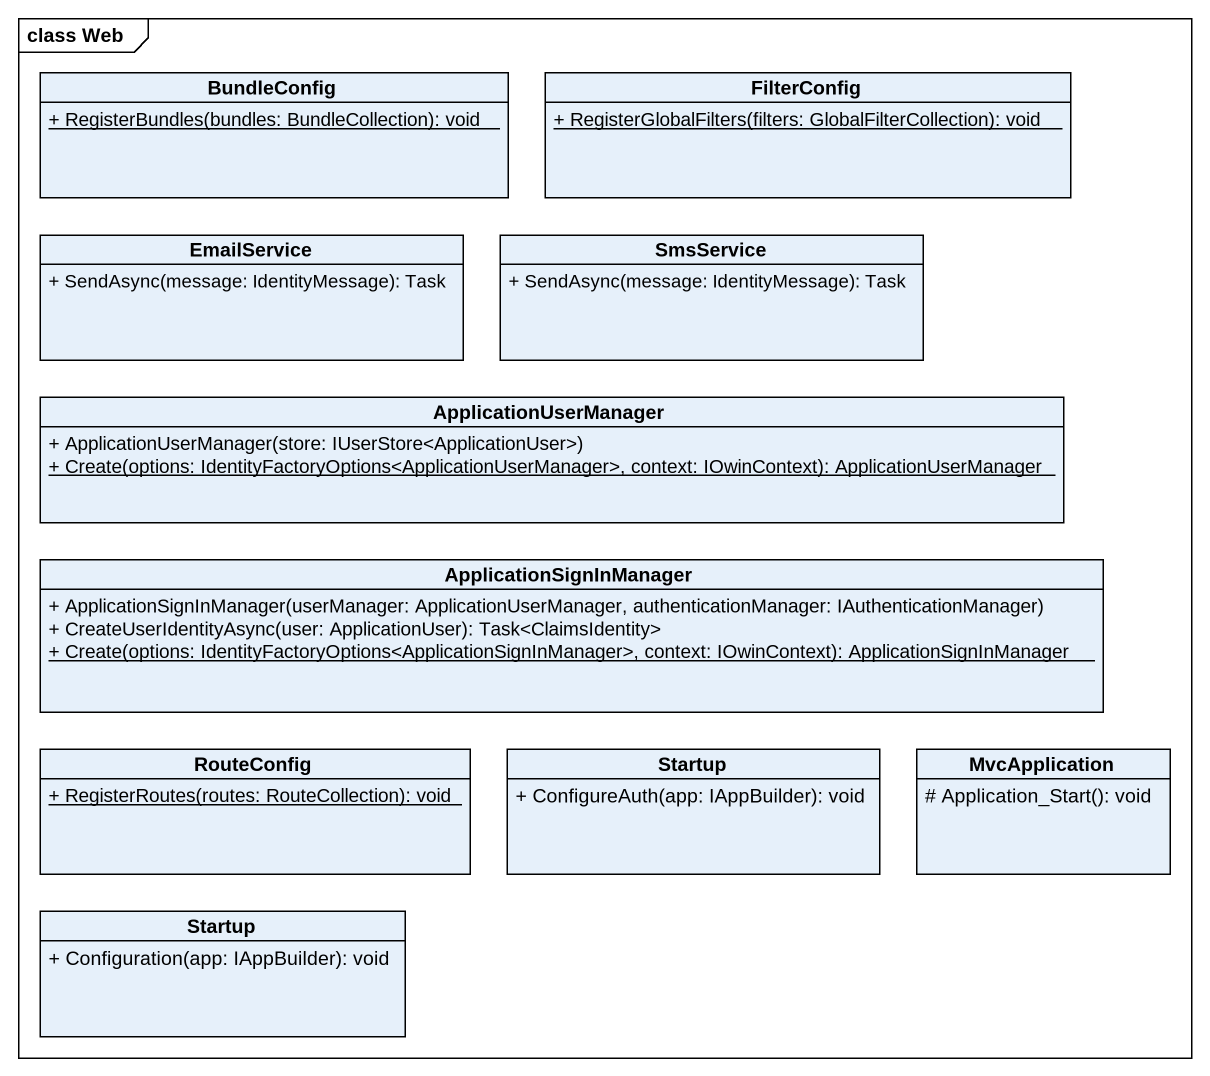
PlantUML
@startuml
mainframe class Web
hide circle
hide empty members
skinparam classAttributeIconSize 0
class BundleConfig {
  {static} + RegisterBundles(bundles: BundleCollection): void
}
class FilterConfig {
  {static} + RegisterGlobalFilters(filters: GlobalFilterCollection): void
}
class EmailService {
  + SendAsync(message: IdentityMessage): Task
}
class SmsService {
  + SendAsync(message: IdentityMessage): Task
}
class ApplicationUserManager {
  + ApplicationUserManager(store: IUserStore<ApplicationUser>)
  {static} + Create(options: IdentityFactoryOptions<ApplicationUserManager>, context: IOwinContext): ApplicationUserManager
}
class ApplicationSignInManager {
  + ApplicationSignInManager(userManager: ApplicationUserManager, authenticationManager: IAuthenticationManager)
  + CreateUserIdentityAsync(user: ApplicationUser): Task<ClaimsIdentity>
  {static} + Create(options: IdentityFactoryOptions<ApplicationSignInManager>, context: IOwinContext): ApplicationSignInManager
}
class RouteConfig {
  {static} + RegisterRoutes(routes: RouteCollection): void
}
class Startup {
  + ConfigureAuth(app: IAppBuilder): void
}
class MvcApplication {
  # Application_Start(): void
}
class "Startup" as Startup_2 {
  + Configuration(app: IAppBuilder): void
}
@enduml
